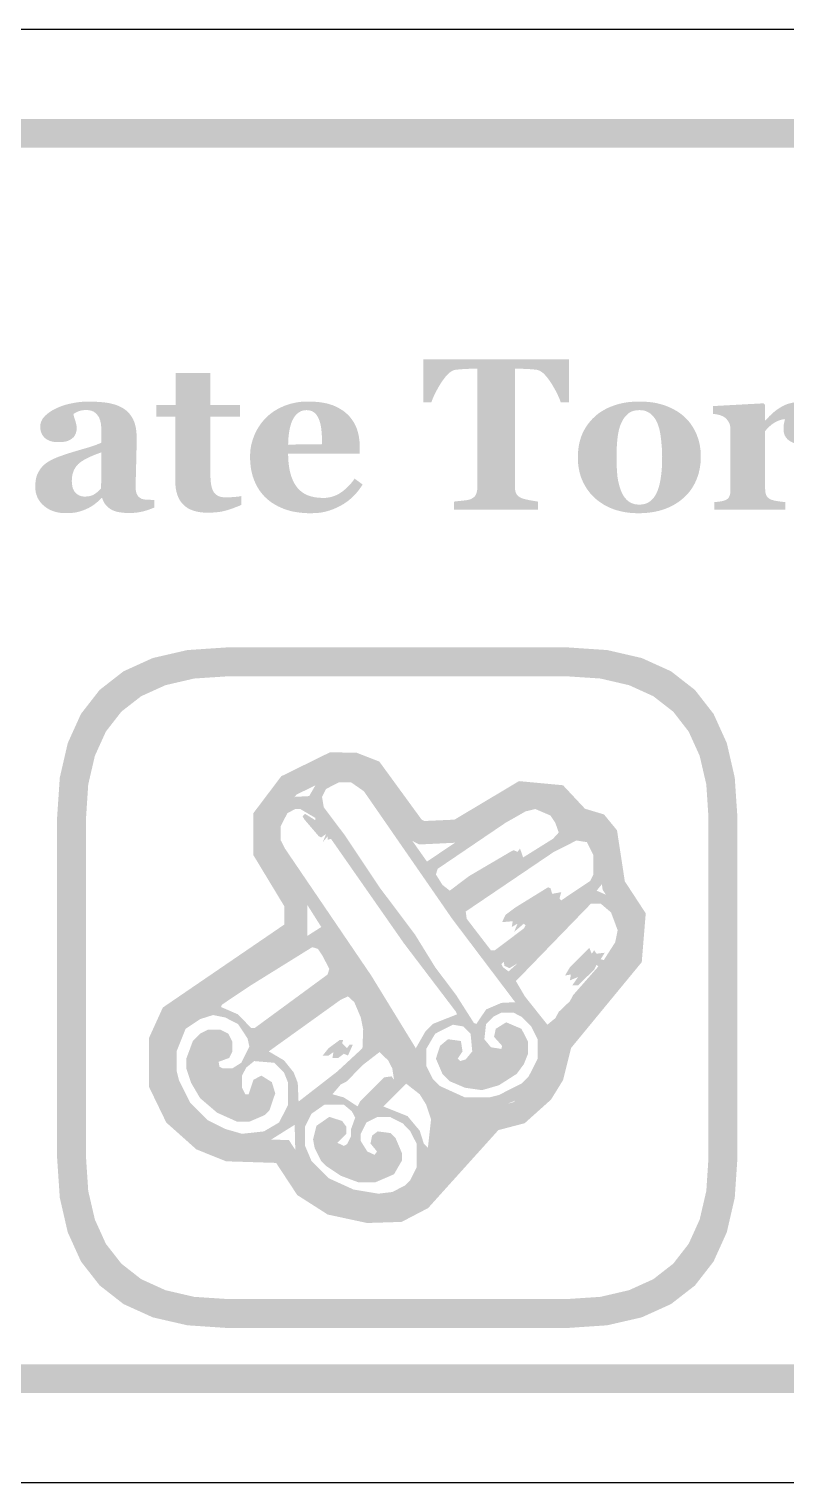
# Model space of a CAD drawing. Header units: millimetres. Extents: x 6 to 594, y 82 to 394.
# Drawn here: x 399.91 to 410.37, y 211.96 to 232.04 of the extents above; entities that cross this region are included whole.
import ezdxf

# ---------------------------------------------------------------- set-up
doc = ezdxf.new("R2010")
doc.units = ezdxf.units.MM
doc.layers.add('CUT', color=1, linetype='Continuous')
doc.layers.add('RASTER', color=7, linetype='Continuous')

msp = doc.modelspace()

# ---------------------------------------------------------------- hatches: boundary and pattern name
at = {"layer": 'RASTER'}
h = msp.add_hatch(color=7, dxfattribs=at)
h.paths.add_polyline_path([(363.8, 228.6), (363.834, 229.116), (363.938, 229.563), (364.109, 229.941), (364.35, 230.25), (364.659, 230.491), (365.038, 230.663), (365.484, 230.766), (366, 230.8), (423.2, 230.8), (423.716, 230.766), (424.163, 230.663), (424.541, 230.491), (424.85, 230.25), (425.091, 229.941), (425.263, 229.563), (425.366, 229.116), (425.4, 228.6), (425.4, 215.4), (425.366, 214.884), (425.263, 214.438), (425.091, 214.059), (424.85, 213.75), (424.541, 213.509), (424.163, 213.337), (423.716, 213.234), (423.2, 213.2), (366, 213.2), (365.484, 213.234), (365.038, 213.337), (364.659, 213.509), (364.35, 213.75), (364.109, 214.059), (363.938, 214.438), (363.834, 214.884), (363.8, 215.4)])
h.paths.add_polyline_path([(364.2, 228.6), (364.2, 215.4), (364.228, 214.978), (364.313, 214.613), (364.453, 214.303), (364.65, 214.05), (364.903, 213.853), (365.213, 213.712), (365.578, 213.628), (366, 213.6), (423.2, 213.6), (423.622, 213.628), (423.988, 213.712), (424.297, 213.853), (424.55, 214.05), (424.747, 214.303), (424.888, 214.613), (424.972, 214.978), (425, 215.4), (425, 228.6), (424.972, 229.022), (424.888, 229.388), (424.747, 229.697), (424.55, 229.95), (424.297, 230.147), (423.988, 230.288), (423.622, 230.372), (423.2, 230.4), (366, 230.4), (365.578, 230.372), (365.213, 230.288), (364.903, 230.147), (364.65, 229.95), (364.453, 229.697), (364.313, 229.388), (364.228, 229.022), (364.2, 228.6)])
for points in [[(407.372, 226.884), (407.259, 226.884), (407.247, 226.918), (407.233, 226.952), (407.217, 226.987), (407.2, 227.022), (407.181, 227.058), (407.16, 227.095), (407.138, 227.132), (407.113, 227.17), (407.089, 227.205), (407.064, 227.237), (407.04, 227.264), (407.017, 227.287), (406.994, 227.305), (406.972, 227.319), (406.95, 227.328), (406.928, 227.334), (406.916, 227.335), (406.903, 227.336), (406.89, 227.338), (406.876, 227.339), (406.861, 227.34), (406.845, 227.342), (406.829, 227.343), (406.812, 227.344), (406.795, 227.345), (406.779, 227.346), (406.763, 227.347), (406.748, 227.347), (406.734, 227.348), (406.72, 227.348), (406.706, 227.348), (406.694, 227.348), (406.625, 227.348), (406.625, 225.718), (406.625, 225.705), (406.626, 225.692), (406.628, 225.68), (406.63, 225.668), (406.632, 225.657), (406.636, 225.646), (406.639, 225.635), (406.644, 225.625), (406.649, 225.615), (406.656, 225.606), (406.663, 225.597), (406.672, 225.589), (406.682, 225.581), (406.693, 225.574), (406.705, 225.567), (406.719, 225.561), (406.728, 225.558), (406.738, 225.554), (406.749, 225.551), (406.762, 225.548), (406.775, 225.544), (406.79, 225.541), (406.806, 225.538), (406.823, 225.534), (406.841, 225.531), (406.858, 225.528), (406.874, 225.525), (406.889, 225.522), (406.904, 225.52), (406.918, 225.518), (406.931, 225.516), (406.944, 225.514), (406.944, 225.4), (405.786, 225.4), (405.786, 225.514), (405.797, 225.515), (405.809, 225.517), (405.822, 225.518), (405.837, 225.52), (405.852, 225.521), (405.869, 225.523), (405.886, 225.525), (405.905, 225.527), (405.923, 225.529), (405.94, 225.531), (405.956, 225.533), (405.97, 225.536), (405.982, 225.538), (405.993, 225.541), (406.002, 225.544), (406.01, 225.546), (406.023, 225.553), (406.036, 225.559), (406.047, 225.566), (406.057, 225.574), (406.066, 225.582), (406.074, 225.591), (406.08, 225.6), (406.086, 225.609), (406.09, 225.62), (406.094, 225.63), (406.097, 225.641), (406.1, 225.653), (406.102, 225.665), (406.104, 225.677), (406.105, 225.69), (406.105, 225.703), (406.105, 227.348), (406.036, 227.348), (406.023, 227.348), (406.01, 227.348), (405.996, 227.348), (405.981, 227.347), (405.966, 227.347), (405.951, 227.346), (405.934, 227.345), (405.917, 227.344), (405.901, 227.343), (405.884, 227.342), (405.869, 227.34), (405.854, 227.339), (405.84, 227.338), (405.826, 227.336), (405.814, 227.335), (405.802, 227.334), (405.78, 227.328), (405.758, 227.319), (405.736, 227.305), (405.713, 227.287), (405.689, 227.264), (405.666, 227.237), (405.641, 227.205), (405.616, 227.17), (405.592, 227.132), (405.57, 227.095), (405.549, 227.058), (405.53, 227.022), (405.512, 226.987), (405.497, 226.952), (405.483, 226.918), (405.471, 226.884), (405.358, 226.884), (405.358, 227.479), (407.372, 227.479)], [(402.844, 225.467), (402.82, 225.457), (402.796, 225.447), (402.772, 225.438), (402.747, 225.428), (402.722, 225.419), (402.696, 225.41), (402.67, 225.402), (402.643, 225.393), (402.616, 225.386), (402.587, 225.379), (402.557, 225.373), (402.525, 225.369), (402.491, 225.365), (402.457, 225.363), (402.42, 225.361), (402.383, 225.36), (402.327, 225.362), (402.276, 225.367), (402.228, 225.376), (402.184, 225.388), (402.143, 225.404), (402.106, 225.423), (402.073, 225.446), (402.044, 225.472), (402.018, 225.501), (401.995, 225.533), (401.976, 225.569), (401.961, 225.607), (401.949, 225.648), (401.94, 225.692), (401.935, 225.74), (401.933, 225.79), (401.933, 226.689), (401.669, 226.689), (401.669, 226.847), (401.939, 226.847), (401.939, 227.291), (402.415, 227.291), (402.415, 226.847), (402.825, 226.847), (402.825, 226.689), (402.418, 226.689), (402.418, 225.886), (402.419, 225.845), (402.421, 225.807), (402.425, 225.772), (402.43, 225.74), (402.436, 225.711), (402.445, 225.685), (402.454, 225.663), (402.465, 225.643), (402.479, 225.626), (402.494, 225.612), (402.512, 225.599), (402.532, 225.589), (402.554, 225.581), (402.579, 225.576), (402.607, 225.573), (402.636, 225.571), (402.647, 225.571), (402.658, 225.572), (402.67, 225.572), (402.683, 225.573), (402.698, 225.574), (402.713, 225.575), (402.729, 225.576), (402.746, 225.577), (402.763, 225.579), (402.778, 225.58), (402.793, 225.582), (402.806, 225.583), (402.817, 225.585), (402.828, 225.587), (402.837, 225.589), (402.844, 225.59)], [(410.842, 226.585), (410.841, 226.558), (410.838, 226.531), (410.833, 226.505), (410.825, 226.481), (410.815, 226.456), (410.803, 226.433), (410.789, 226.411), (410.773, 226.39), (410.755, 226.37), (410.736, 226.353), (410.716, 226.338), (410.694, 226.326), (410.67, 226.317), (410.645, 226.311), (410.619, 226.307), (410.592, 226.305), (410.565, 226.306), (410.54, 226.309), (410.516, 226.313), (410.493, 226.319), (410.471, 226.326), (410.45, 226.336), (410.43, 226.347), (410.411, 226.359), (410.393, 226.374), (410.378, 226.39), (410.366, 226.407), (410.355, 226.426), (410.347, 226.447), (410.341, 226.47), (410.338, 226.494), (410.337, 226.519), (410.337, 226.532), (410.337, 226.543), (410.338, 226.554), (410.339, 226.565), (410.34, 226.574), (410.341, 226.583), (410.342, 226.591), (410.344, 226.599), (410.346, 226.606), (410.348, 226.613), (410.349, 226.62), (410.351, 226.627), (410.353, 226.633), (410.354, 226.64), (410.356, 226.646), (410.357, 226.652), (410.34, 226.651), (410.323, 226.648), (410.306, 226.644), (410.288, 226.639), (410.27, 226.633), (410.252, 226.625), (410.234, 226.616), (410.215, 226.606), (410.197, 226.594), (410.179, 226.582), (410.162, 226.568), (410.145, 226.554), (410.129, 226.539), (410.113, 226.523), (410.098, 226.506), (410.083, 226.488), (410.083, 225.684), (410.084, 225.672), (410.084, 225.66), (410.086, 225.648), (410.087, 225.637), (410.09, 225.627), (410.092, 225.617), (410.096, 225.608), (410.1, 225.599), (410.104, 225.591), (410.109, 225.583), (410.115, 225.576), (410.121, 225.569), (410.128, 225.563), (410.136, 225.557), (410.145, 225.551), (410.154, 225.546), (410.162, 225.543), (410.172, 225.539), (410.184, 225.535), (410.196, 225.532), (410.21, 225.528), (410.225, 225.525), (410.241, 225.522), (410.258, 225.519), (410.276, 225.517), (410.292, 225.514), (410.307, 225.512), (410.321, 225.511), (410.333, 225.509), (410.345, 225.508), (410.354, 225.507), (410.363, 225.507), (410.363, 225.4), (409.383, 225.4), (409.383, 225.507), (409.392, 225.508), (409.402, 225.509), (409.411, 225.509), (409.42, 225.51), (409.429, 225.511), (409.439, 225.513), (409.448, 225.514), (409.457, 225.515), (409.466, 225.516), (409.475, 225.518), (409.484, 225.519), (409.492, 225.521), (409.5, 225.523), (409.507, 225.525), (409.514, 225.527), (409.521, 225.529), (409.532, 225.533), (409.543, 225.538), (409.552, 225.543), (409.56, 225.549), (409.568, 225.556), (409.575, 225.563), (409.58, 225.571), (409.585, 225.579), (409.589, 225.587), (409.593, 225.597), (409.596, 225.607), (409.599, 225.618), (409.6, 225.629), (409.602, 225.641), (409.603, 225.653), (409.603, 225.667), (409.603, 226.519), (409.603, 226.532), (409.601, 226.545), (409.599, 226.557), (409.597, 226.569), (409.593, 226.581), (409.589, 226.592), (409.584, 226.603), (409.578, 226.614), (409.572, 226.624), (409.565, 226.633), (409.558, 226.643), (409.551, 226.651), (409.543, 226.659), (409.535, 226.667), (409.527, 226.674), (409.518, 226.68), (409.511, 226.685), (409.504, 226.689), (409.496, 226.693), (409.488, 226.696), (409.48, 226.7), (409.471, 226.703), (409.461, 226.707), (409.451, 226.71), (409.441, 226.712), (409.431, 226.715), (409.42, 226.717), (409.409, 226.719), (409.398, 226.721), (409.386, 226.723), (409.375, 226.724), (409.363, 226.726), (409.363, 226.833), (410.061, 226.871), (410.083, 226.849), (410.083, 226.636), (410.089, 226.636), (410.115, 226.665), (410.141, 226.692), (410.167, 226.717), (410.193, 226.741), (410.22, 226.763), (410.248, 226.784), (410.276, 226.803), (410.304, 226.82), (410.332, 226.836), (410.361, 226.849), (410.39, 226.861), (410.42, 226.87), (410.449, 226.877), (410.48, 226.883), (410.51, 226.886), (410.54, 226.887), (410.574, 226.886), (410.605, 226.882), (410.635, 226.875), (410.663, 226.866), (410.69, 226.854), (410.715, 226.839), (410.738, 226.822), (410.759, 226.803), (410.779, 226.781), (410.796, 226.757), (410.81, 226.733), (410.821, 226.706), (410.831, 226.678), (410.837, 226.649), (410.841, 226.618), (410.842, 226.585)]]:
    msp.add_hatch(color=7, dxfattribs=at).paths.add_polyline_path(points)
h = msp.add_hatch(color=7, dxfattribs=at)
h.paths.add_polyline_path([(401.642, 225.431), (401.625, 225.424), (401.608, 225.417), (401.59, 225.411), (401.571, 225.404), (401.552, 225.398), (401.532, 225.391), (401.511, 225.385), (401.489, 225.379), (401.467, 225.374), (401.445, 225.369), (401.422, 225.365), (401.399, 225.362), (401.375, 225.359), (401.352, 225.358), (401.328, 225.356), (401.303, 225.356), (401.26, 225.357), (401.219, 225.359), (401.181, 225.364), (401.147, 225.369), (401.115, 225.377), (401.086, 225.386), (401.061, 225.397), (401.038, 225.41), (401.018, 225.424), (400.999, 225.439), (400.982, 225.456), (400.967, 225.475), (400.953, 225.494), (400.941, 225.516), (400.931, 225.538), (400.922, 225.563), (400.913, 225.563), (400.901, 225.55), (400.889, 225.539), (400.877, 225.527), (400.865, 225.516), (400.853, 225.506), (400.841, 225.496), (400.829, 225.487), (400.818, 225.478), (400.806, 225.469), (400.794, 225.461), (400.782, 225.453), (400.77, 225.445), (400.757, 225.438), (400.745, 225.431), (400.732, 225.424), (400.719, 225.418), (400.702, 225.41), (400.685, 225.403), (400.668, 225.396), (400.651, 225.39), (400.635, 225.384), (400.618, 225.379), (400.602, 225.374), (400.586, 225.37), (400.569, 225.366), (400.551, 225.363), (400.531, 225.361), (400.51, 225.358), (400.487, 225.357), (400.462, 225.356), (400.436, 225.355), (400.408, 225.355), (400.366, 225.356), (400.326, 225.361), (400.288, 225.369), (400.251, 225.38), (400.215, 225.394), (400.181, 225.411), (400.149, 225.431), (400.118, 225.455), (400.09, 225.481), (400.066, 225.509), (400.045, 225.539), (400.028, 225.572), (400.015, 225.606), (400.005, 225.642), (400, 225.68), (399.998, 225.721), (399.998, 225.744), (400, 225.767), (400.002, 225.788), (400.005, 225.809), (400.008, 225.829), (400.013, 225.848), (400.018, 225.866), (400.024, 225.883), (400.031, 225.899), (400.039, 225.915), (400.047, 225.93), (400.056, 225.945), (400.066, 225.96), (400.076, 225.974), (400.087, 225.988), (400.099, 226.001), (400.11, 226.012), (400.122, 226.023), (400.134, 226.033), (400.146, 226.043), (400.159, 226.053), (400.173, 226.062), (400.187, 226.07), (400.201, 226.078), (400.215, 226.086), (400.23, 226.093), (400.246, 226.101), (400.261, 226.108), (400.277, 226.115), (400.294, 226.122), (400.31, 226.129), (400.328, 226.135), (400.361, 226.147), (400.397, 226.16), (400.434, 226.172), (400.473, 226.185), (400.513, 226.197), (400.555, 226.21), (400.599, 226.223), (400.644, 226.236), (400.689, 226.249), (400.73, 226.261), (400.768, 226.273), (400.804, 226.285), (400.836, 226.296), (400.865, 226.308), (400.891, 226.318), (400.913, 226.329), (400.913, 226.469), (400.913, 226.479), (400.913, 226.489), (400.913, 226.5), (400.912, 226.512), (400.911, 226.524), (400.91, 226.537), (400.909, 226.551), (400.908, 226.566), (400.906, 226.581), (400.904, 226.595), (400.901, 226.608), (400.898, 226.621), (400.895, 226.634), (400.891, 226.645), (400.887, 226.657), (400.883, 226.667), (400.877, 226.679), (400.871, 226.69), (400.864, 226.7), (400.856, 226.71), (400.848, 226.72), (400.839, 226.729), (400.829, 226.738), (400.818, 226.746), (400.807, 226.754), (400.795, 226.76), (400.781, 226.766), (400.767, 226.77), (400.752, 226.774), (400.737, 226.776), (400.72, 226.778), (400.703, 226.778), (400.687, 226.778), (400.672, 226.777), (400.657, 226.776), (400.643, 226.774), (400.63, 226.771), (400.618, 226.768), (400.606, 226.764), (400.595, 226.76), (400.584, 226.756), (400.574, 226.751), (400.565, 226.746), (400.556, 226.742), (400.547, 226.737), (400.54, 226.732), (400.532, 226.728), (400.525, 226.723), (400.527, 226.715), (400.528, 226.706), (400.531, 226.696), (400.534, 226.686), (400.537, 226.674), (400.541, 226.662), (400.545, 226.648), (400.55, 226.633), (400.555, 226.618), (400.559, 226.604), (400.563, 226.589), (400.566, 226.574), (400.568, 226.56), (400.569, 226.546), (400.57, 226.532), (400.571, 226.518), (400.57, 226.511), (400.57, 226.504), (400.569, 226.497), (400.567, 226.49), (400.566, 226.482), (400.563, 226.473), (400.561, 226.465), (400.558, 226.455), (400.554, 226.446), (400.55, 226.438), (400.546, 226.43), (400.541, 226.422), (400.536, 226.415), (400.531, 226.408), (400.525, 226.402), (400.519, 226.396), (400.511, 226.389), (400.502, 226.382), (400.493, 226.376), (400.484, 226.37), (400.474, 226.365), (400.464, 226.36), (400.454, 226.355), (400.444, 226.351), (400.433, 226.347), (400.42, 226.344), (400.406, 226.341), (400.391, 226.339), (400.374, 226.337), (400.356, 226.336), (400.337, 226.335), (400.316, 226.335), (400.286, 226.335), (400.258, 226.338), (400.232, 226.343), (400.208, 226.349), (400.185, 226.358), (400.165, 226.368), (400.146, 226.38), (400.13, 226.394), (400.115, 226.409), (400.102, 226.426), (400.091, 226.443), (400.083, 226.462), (400.076, 226.482), (400.071, 226.503), (400.068, 226.525), (400.067, 226.548), (400.068, 226.569), (400.071, 226.588), (400.076, 226.608), (400.083, 226.626), (400.092, 226.644), (400.103, 226.662), (400.117, 226.679), (400.132, 226.696), (400.149, 226.712), (400.166, 226.727), (400.185, 226.741), (400.204, 226.755), (400.225, 226.768), (400.246, 226.781), (400.268, 226.792), (400.291, 226.803), (400.314, 226.814), (400.339, 226.824), (400.364, 226.833), (400.39, 226.842), (400.417, 226.851), (400.445, 226.858), (400.474, 226.865), (400.503, 226.871), (400.533, 226.877), (400.562, 226.882), (400.591, 226.886), (400.619, 226.89), (400.647, 226.892), (400.674, 226.894), (400.7, 226.895), (400.726, 226.896), (400.761, 226.895), (400.796, 226.895), (400.829, 226.893), (400.862, 226.891), (400.894, 226.889), (400.926, 226.886), (400.957, 226.883), (400.987, 226.879), (401.016, 226.874), (401.045, 226.868), (401.072, 226.861), (401.1, 226.853), (401.126, 226.844), (401.152, 226.833), (401.176, 226.822), (401.201, 226.809), (401.223, 226.796), (401.244, 226.781), (401.263, 226.764), (401.282, 226.746), (401.3, 226.727), (401.316, 226.706), (401.331, 226.684), (401.345, 226.66), (401.357, 226.635), (401.368, 226.608), (401.377, 226.579), (401.385, 226.548), (401.391, 226.516), (401.395, 226.481), (401.398, 226.445), (401.398, 226.406), (401.398, 226.364), (401.398, 226.32), (401.397, 226.274), (401.397, 226.225), (401.396, 226.175), (401.395, 226.123), (401.393, 226.07), (401.392, 226.014), (401.39, 225.959), (401.389, 225.91), (401.388, 225.865), (401.387, 225.826), (401.386, 225.791), (401.386, 225.761), (401.385, 225.735), (401.385, 225.715), (401.385, 225.699), (401.386, 225.684), (401.388, 225.669), (401.39, 225.656), (401.393, 225.643), (401.396, 225.632), (401.4, 225.621), (401.405, 225.611), (401.41, 225.602), (401.416, 225.593), (401.423, 225.585), (401.43, 225.578), (401.438, 225.571), (401.447, 225.565), (401.456, 225.559), (401.466, 225.554), (401.472, 225.551), (401.48, 225.549), (401.488, 225.546), (401.498, 225.544), (401.508, 225.543), (401.519, 225.542), (401.531, 225.541), (401.544, 225.54), (401.557, 225.539), (401.57, 225.539), (401.583, 225.539), (401.595, 225.538), (401.607, 225.538), (401.619, 225.538), (401.63, 225.538), (401.642, 225.538)])
h.paths.add_polyline_path([(400.913, 226.194), (400.893, 226.187), (400.873, 226.18), (400.852, 226.172), (400.832, 226.164), (400.812, 226.156), (400.791, 226.148), (400.771, 226.139), (400.751, 226.13), (400.731, 226.121), (400.712, 226.112), (400.695, 226.103), (400.678, 226.093), (400.662, 226.084), (400.647, 226.074), (400.632, 226.065), (400.619, 226.055), (400.606, 226.044), (400.593, 226.033), (400.582, 226.021), (400.571, 226.008), (400.56, 225.995), (400.551, 225.98), (400.542, 225.966), (400.534, 225.95), (400.527, 225.934), (400.521, 225.917), (400.515, 225.899), (400.511, 225.881), (400.508, 225.862), (400.505, 225.842), (400.504, 225.821), (400.503, 225.8), (400.504, 225.772), (400.507, 225.747), (400.511, 225.723), (400.516, 225.701), (400.524, 225.682), (400.533, 225.664), (400.543, 225.648), (400.555, 225.634), (400.569, 225.622), (400.583, 225.612), (400.598, 225.603), (400.613, 225.596), (400.63, 225.59), (400.647, 225.586), (400.665, 225.584), (400.683, 225.583), (400.703, 225.584), (400.722, 225.585), (400.74, 225.588), (400.757, 225.591), (400.773, 225.596), (400.788, 225.602), (400.803, 225.608), (400.816, 225.616), (400.829, 225.625), (400.841, 225.634), (400.853, 225.643), (400.865, 225.653), (400.876, 225.663), (400.887, 225.674), (400.898, 225.686), (400.908, 225.697)])
h = msp.add_hatch(color=7, dxfattribs=at)
h.paths.add_polyline_path([(404.521, 225.75), (404.508, 225.729), (404.494, 225.709), (404.48, 225.689), (404.465, 225.669), (404.449, 225.649), (404.433, 225.63), (404.415, 225.611), (404.398, 225.593), (404.379, 225.574), (404.36, 225.557), (404.34, 225.54), (404.32, 225.524), (404.299, 225.508), (404.278, 225.494), (404.256, 225.479), (404.233, 225.466), (404.208, 225.452), (404.184, 225.44), (404.159, 225.428), (404.134, 225.417), (404.109, 225.407), (404.084, 225.398), (404.059, 225.389), (404.034, 225.382), (404.009, 225.375), (403.982, 225.369), (403.955, 225.364), (403.926, 225.36), (403.897, 225.357), (403.867, 225.355), (403.836, 225.354), (403.804, 225.353), (403.75, 225.354), (403.699, 225.357), (403.649, 225.362), (403.602, 225.369), (403.556, 225.377), (403.512, 225.388), (403.47, 225.4), (403.429, 225.415), (403.391, 225.431), (403.354, 225.448), (403.319, 225.467), (403.286, 225.487), (403.254, 225.508), (403.224, 225.531), (403.196, 225.555), (403.169, 225.58), (403.145, 225.607), (403.121, 225.635), (403.1, 225.663), (403.08, 225.694), (403.061, 225.725), (403.045, 225.757), (403.03, 225.791), (403.016, 225.826), (403.004, 225.861), (402.994, 225.898), (402.985, 225.935), (402.978, 225.973), (402.973, 226.012), (402.969, 226.051), (402.967, 226.091), (402.966, 226.132), (402.967, 226.17), (402.969, 226.206), (402.973, 226.243), (402.979, 226.279), (402.987, 226.314), (402.997, 226.35), (403.008, 226.384), (403.021, 226.419), (403.035, 226.453), (403.051, 226.485), (403.068, 226.517), (403.087, 226.548), (403.107, 226.578), (403.129, 226.607), (403.152, 226.635), (403.177, 226.663), (403.202, 226.688), (403.23, 226.712), (403.259, 226.735), (403.289, 226.757), (403.321, 226.777), (403.355, 226.796), (403.391, 226.814), (403.428, 226.831), (403.466, 226.846), (403.506, 226.859), (403.547, 226.87), (403.588, 226.879), (403.631, 226.887), (403.675, 226.892), (403.721, 226.895), (403.767, 226.896), (403.817, 226.895), (403.865, 226.892), (403.911, 226.889), (403.954, 226.883), (403.995, 226.876), (404.033, 226.868), (404.07, 226.857), (404.104, 226.846), (404.136, 226.833), (404.167, 226.819), (404.196, 226.803), (404.224, 226.786), (404.251, 226.769), (404.276, 226.75), (404.3, 226.729), (404.322, 226.708), (404.342, 226.687), (404.361, 226.664), (404.378, 226.641), (404.394, 226.617), (404.409, 226.592), (404.422, 226.566), (404.434, 226.539), (404.444, 226.511), (404.453, 226.483), (404.46, 226.454), (404.467, 226.424), (404.472, 226.395), (404.476, 226.365), (404.479, 226.335), (404.481, 226.304), (404.482, 226.273), (404.482, 226.178), (403.492, 226.178), (403.493, 226.105), (403.499, 226.037), (403.508, 225.973), (403.521, 225.913), (403.537, 225.859), (403.557, 225.808), (403.58, 225.762), (403.607, 225.721), (403.638, 225.684), (403.674, 225.652), (403.713, 225.625), (403.757, 225.603), (403.805, 225.586), (403.858, 225.574), (403.914, 225.567), (403.975, 225.564), (404.009, 225.565), (404.042, 225.569), (404.074, 225.575), (404.106, 225.583), (404.136, 225.594), (404.166, 225.606), (404.195, 225.622), (404.223, 225.64), (404.25, 225.659), (404.275, 225.68), (404.3, 225.702), (404.324, 225.725), (404.347, 225.75), (404.369, 225.775), (404.39, 225.802), (404.41, 225.831)])
h.paths.add_polyline_path([(403.962, 226.307), (403.962, 226.329), (403.961, 226.351), (403.961, 226.373), (403.96, 226.396), (403.958, 226.418), (403.957, 226.441), (403.955, 226.464), (403.953, 226.487), (403.951, 226.509), (403.948, 226.531), (403.945, 226.551), (403.941, 226.571), (403.937, 226.589), (403.932, 226.606), (403.928, 226.623), (403.922, 226.638), (403.916, 226.654), (403.909, 226.67), (403.901, 226.685), (403.893, 226.698), (403.884, 226.711), (403.875, 226.722), (403.865, 226.732), (403.854, 226.742), (403.843, 226.75), (403.831, 226.757), (403.819, 226.763), (403.805, 226.768), (403.791, 226.772), (403.777, 226.775), (403.761, 226.776), (403.745, 226.777), (403.718, 226.775), (403.691, 226.77), (403.667, 226.761), (403.644, 226.748), (403.622, 226.732), (403.601, 226.713), (403.582, 226.689), (403.565, 226.663), (403.549, 226.632), (403.535, 226.597), (403.523, 226.558), (403.513, 226.515), (403.505, 226.468), (403.498, 226.416), (403.494, 226.361), (403.492, 226.301)])
h = msp.add_hatch(color=7, dxfattribs=at)
h.paths.add_polyline_path([(408.972, 226.68), (408.998, 226.654), (409.023, 226.627), (409.046, 226.599), (409.067, 226.569), (409.087, 226.538), (409.105, 226.506), (409.122, 226.473), (409.137, 226.439), (409.15, 226.403), (409.162, 226.367), (409.172, 226.33), (409.18, 226.292), (409.186, 226.254), (409.191, 226.214), (409.193, 226.175), (409.194, 226.134), (409.193, 226.094), (409.191, 226.054), (409.186, 226.015), (409.18, 225.976), (409.172, 225.938), (409.163, 225.9), (409.151, 225.863), (409.138, 225.827), (409.123, 225.792), (409.106, 225.757), (409.088, 225.725), (409.068, 225.693), (409.047, 225.663), (409.024, 225.634), (408.999, 225.606), (408.973, 225.58), (408.943, 225.554), (408.912, 225.528), (408.88, 225.505), (408.846, 225.483), (408.811, 225.463), (408.774, 225.444), (408.736, 225.427), (408.697, 225.412), (408.656, 225.398), (408.614, 225.386), (408.57, 225.376), (408.525, 225.368), (408.478, 225.361), (408.43, 225.357), (408.381, 225.354), (408.33, 225.353), (408.286, 225.354), (408.242, 225.356), (408.2, 225.36), (408.158, 225.366), (408.118, 225.373), (408.078, 225.382), (408.039, 225.392), (408.001, 225.404), (407.964, 225.418), (407.928, 225.433), (407.893, 225.45), (407.86, 225.468), (407.827, 225.489), (407.795, 225.51), (407.765, 225.533), (407.735, 225.558), (407.708, 225.583), (407.683, 225.61), (407.658, 225.638), (407.636, 225.668), (407.614, 225.699), (407.595, 225.731), (407.576, 225.765), (407.559, 225.801), (407.544, 225.837), (407.531, 225.875), (407.52, 225.914), (407.511, 225.954), (407.504, 225.994), (407.499, 226.036), (407.496, 226.079), (407.495, 226.124), (407.496, 226.167), (407.499, 226.209), (407.503, 226.25), (407.509, 226.29), (407.517, 226.328), (407.527, 226.365), (407.538, 226.402), (407.551, 226.436), (407.566, 226.47), (407.583, 226.503), (407.602, 226.535), (407.622, 226.566), (407.644, 226.596), (407.668, 226.625), (407.693, 226.653), (407.721, 226.68), (407.748, 226.705), (407.778, 226.729), (407.809, 226.751), (407.842, 226.771), (407.876, 226.79), (407.912, 226.808), (407.949, 226.824), (407.988, 226.839), (408.028, 226.852), (408.07, 226.864), (408.112, 226.874), (408.156, 226.882), (408.201, 226.888), (408.247, 226.892), (408.295, 226.895), (408.343, 226.896), (408.394, 226.895), (408.443, 226.892), (408.49, 226.888), (408.536, 226.882), (408.58, 226.874), (408.623, 226.864), (408.664, 226.852), (408.704, 226.839), (408.743, 226.824), (408.779, 226.808), (408.815, 226.79), (408.849, 226.771), (408.882, 226.751), (408.913, 226.729), (408.943, 226.705), (408.972, 226.68)])
h.paths.add_polyline_path([(408.597, 225.665), (408.604, 225.686), (408.612, 225.708), (408.618, 225.732), (408.625, 225.756), (408.63, 225.781), (408.635, 225.808), (408.64, 225.836), (408.644, 225.864), (408.648, 225.894), (408.651, 225.925), (408.654, 225.958), (408.656, 225.991), (408.657, 226.026), (408.659, 226.062), (408.659, 226.099), (408.66, 226.137), (408.659, 226.163), (408.659, 226.19), (408.658, 226.218), (408.656, 226.247), (408.654, 226.276), (408.651, 226.307), (408.648, 226.339), (408.645, 226.371), (408.641, 226.403), (408.637, 226.434), (408.632, 226.462), (408.627, 226.489), (408.621, 226.514), (408.615, 226.538), (408.608, 226.559), (408.601, 226.579), (408.592, 226.602), (408.582, 226.623), (408.571, 226.643), (408.559, 226.662), (408.546, 226.679), (408.533, 226.695), (408.519, 226.71), (408.504, 226.724), (408.487, 226.737), (408.47, 226.747), (408.452, 226.756), (408.433, 226.764), (408.413, 226.77), (408.392, 226.774), (408.369, 226.776), (408.346, 226.777), (408.321, 226.776), (408.297, 226.773), (408.274, 226.769), (408.253, 226.763), (408.232, 226.755), (408.214, 226.745), (408.196, 226.733), (408.18, 226.72), (408.165, 226.705), (408.15, 226.689), (408.137, 226.672), (408.125, 226.654), (408.113, 226.635), (408.103, 226.615), (408.093, 226.594), (408.084, 226.572), (408.076, 226.551), (408.07, 226.528), (408.063, 226.505), (408.058, 226.481), (408.053, 226.456), (408.048, 226.431), (408.045, 226.404), (408.041, 226.376), (408.039, 226.348), (408.036, 226.32), (408.034, 226.291), (408.033, 226.262), (408.031, 226.233), (408.03, 226.203), (408.03, 226.173), (408.03, 226.143), (408.03, 226.104), (408.03, 226.066), (408.031, 226.031), (408.032, 225.997), (408.034, 225.965), (408.035, 225.934), (408.038, 225.905), (408.04, 225.878), (408.043, 225.852), (408.047, 225.826), (408.052, 225.8), (408.058, 225.773), (408.064, 225.747), (408.072, 225.721), (408.08, 225.694), (408.09, 225.668), (408.099, 225.646), (408.108, 225.625), (408.119, 225.605), (408.131, 225.587), (408.143, 225.569), (408.157, 225.553), (408.171, 225.538), (408.186, 225.525), (408.203, 225.512), (408.22, 225.501), (408.238, 225.492), (408.258, 225.485), (408.278, 225.479), (408.3, 225.475), (408.322, 225.473), (408.346, 225.472), (408.368, 225.473), (408.388, 225.475), (408.409, 225.479), (408.428, 225.484), (408.446, 225.491), (408.464, 225.499), (408.481, 225.509), (408.497, 225.521), (408.512, 225.534), (408.527, 225.548), (408.541, 225.564), (408.553, 225.581), (408.565, 225.6), (408.577, 225.62), (408.587, 225.642), (408.597, 225.665)])
h = msp.add_hatch(color=7, dxfattribs=at)
h.paths.add_polyline_path([(400.3, 221.15), (400.337, 221.701), (400.447, 222.178), (400.63, 222.582), (400.888, 222.913), (401.218, 223.17), (401.622, 223.353), (402.099, 223.463), (402.65, 223.5), (407.35, 223.5), (407.901, 223.463), (408.378, 223.353), (408.782, 223.17), (409.112, 222.913), (409.37, 222.582), (409.553, 222.178), (409.663, 221.701), (409.7, 221.15), (409.7, 216.45), (409.663, 215.899), (409.553, 215.422), (409.37, 215.018), (409.113, 214.687), (408.782, 214.43), (408.378, 214.247), (407.901, 214.137), (407.35, 214.1), (402.65, 214.1), (402.099, 214.137), (401.622, 214.247), (401.218, 214.43), (400.888, 214.688), (400.63, 215.018), (400.447, 215.422), (400.337, 215.899), (400.3, 216.45)])
h.paths.add_polyline_path([(400.7, 221.15), (400.7, 216.45), (400.73, 215.993), (400.822, 215.597), (400.974, 215.262), (401.188, 214.988), (401.462, 214.774), (401.797, 214.622), (402.193, 214.53), (402.65, 214.5), (407.35, 214.5), (407.807, 214.53), (408.203, 214.622), (408.538, 214.774), (408.813, 214.988), (409.026, 215.262), (409.178, 215.597), (409.27, 215.993), (409.3, 216.45), (409.3, 221.15), (409.27, 221.607), (409.178, 222.003), (409.026, 222.338), (408.813, 222.612), (408.538, 222.826), (408.203, 222.978), (407.807, 223.07), (407.35, 223.1), (402.65, 223.1), (402.193, 223.07), (401.797, 222.978), (401.462, 222.826), (401.188, 222.613), (400.974, 222.338), (400.822, 222.003), (400.73, 221.607), (400.7, 221.15)])
h = msp.add_hatch(color=7, dxfattribs=at)
h.paths.add_polyline_path([(404.072, 222.052), (404.441, 222.044), (404.752, 221.923), (405.336, 221.122), (405.375, 221.102), (405.791, 221.121), (406.682, 221.653), (407.29, 221.596), (407.593, 221.272), (407.856, 221.193), (408.036, 220.974), (408.144, 220.269), (408.433, 219.827), (408.378, 219.153), (407.401, 217.967), (407.29, 217.523), (407.124, 217.254), (406.76, 216.928), (406.397, 216.833), (405.426, 215.756), (405.06, 215.565), (404.582, 215.55), (404.039, 215.667), (403.618, 215.936), (403.326, 216.38), (402.635, 216.402), (402.224, 216.567), (401.808, 216.938), (401.571, 217.428), (401.571, 218.109), (401.761, 218.526), (403.439, 219.672), (403.439, 219.925), (403.01, 220.634), (403.01, 221.208), (403.397, 221.72)])
h.paths.add_polyline_path([(404.143, 221.73), (403.606, 221.466), (403.33, 221.101), (403.33, 220.724), (403.759, 220.014), (403.759, 219.503), (402.015, 218.312), (401.891, 218.039), (401.891, 217.502), (402.068, 217.135), (402.395, 216.843), (402.701, 216.72), (403.503, 216.695), (403.848, 216.169), (404.163, 215.968), (404.611, 215.871), (404.977, 215.883), (405.227, 216.013), (406.224, 217.119), (406.604, 217.218), (406.876, 217.462), (406.992, 217.648), (407.108, 218.115), (408.067, 219.279), (408.105, 219.743), (407.838, 220.152), (407.733, 220.839), (407.671, 220.915), (407.419, 220.99), (407.139, 221.289), (406.756, 221.325), (405.886, 220.806), (405.304, 220.778), (405.122, 220.872), (404.548, 221.658), (404.377, 221.725), (404.143, 221.73)])
h = msp.add_hatch(color=7, dxfattribs=at)
h.paths.add_polyline_path([(404.138, 221.794), (404.362, 221.804), (404.606, 221.68), (405.41, 220.542), (406.461, 221.245), (406.773, 221.402), (407.04, 221.402), (407.218, 221.312), (407.285, 221.245), (407.399, 221.024), (407.61, 221), (407.754, 220.91), (407.877, 220.666), (407.877, 220.364), (407.82, 220.22), (407.754, 220.14), (407.988, 220.039), (408.088, 219.939), (408.212, 219.628), (408.179, 219.393), (408.021, 219.115), (407.131, 218.064), (407.107, 217.82), (407.04, 217.619), (406.95, 217.475), (406.716, 217.274), (406.26, 217.093), (406.113, 216.906), (405.926, 216.725), (405.879, 216.638), (405.624, 216.39), (405.577, 216.303), (405.209, 215.935), (404.965, 215.811), (404.496, 215.811), (404.161, 215.911), (403.883, 216.069), (403.749, 216.203), (403.625, 216.414), (403.592, 216.514), (403.582, 216.906), (403.224, 216.681), (402.989, 216.615), (402.722, 216.648), (402.343, 216.805), (402.243, 216.872), (401.975, 217.174), (401.818, 217.518), (401.818, 217.686), (401.784, 217.753), (401.851, 218.121), (402.008, 218.399), (403.95, 219.638), (403.569, 220.24), (403.381, 220.488), (403.257, 220.733), (403.224, 220.967), (403.334, 221.258), (403.415, 221.345), (403.592, 221.436), (403.783, 221.446), (403.917, 221.68)])
h.paths.add_polyline_path([(404.195, 221.636), (404.017, 221.546), (403.96, 221.436), (403.984, 221.292), (404.272, 220.91), (404.754, 220.187), (405.243, 219.537), (405.524, 219.082), (405.812, 218.7), (406.059, 218.312), (406.093, 218.299), (406.227, 218.499), (406.438, 218.59), (406.629, 218.6), (405.758, 219.752), (404.539, 221.513), (404.362, 221.636)])
h.paths.add_polyline_path([(403.592, 221.268), (403.482, 221.211), (403.391, 221.034), (403.391, 220.833), (403.448, 220.722), (404.64, 218.968), (405.256, 217.964), (405.39, 218.198), (405.49, 218.299), (405.825, 218.432), (405.812, 218.466), (405.089, 219.417), (404.084, 220.856), (404.037, 220.843), (404.037, 220.89), (403.97, 220.81), (404.017, 220.923), (403.95, 220.876), (403.917, 220.89), (403.716, 221.124), (403.692, 221.168), (403.726, 221.201), (403.87, 221.111), (403.87, 221.144), (403.659, 221.268)])
h.paths.add_polyline_path([(406.906, 221.268), (406.773, 221.235), (406.495, 221.077), (405.557, 220.441), (405.534, 220.364), (405.624, 220.22), (405.725, 220.14), (405.992, 220.341), (406.562, 220.676), (406.605, 220.699), (406.662, 220.676), (406.696, 220.722), (406.739, 220.599), (407.151, 220.856), (407.231, 220.943), (407.184, 221.077), (407.117, 221.178)])
h.paths.add_polyline_path([(407.476, 220.833), (407.164, 220.676), (405.946, 219.852), (405.959, 219.752), (406.294, 219.316), (406.347, 219.316), (406.749, 219.618), (406.773, 219.661), (406.749, 219.685), (406.615, 219.571), (406.662, 219.685), (406.582, 219.638), (406.595, 219.718), (406.448, 219.705), (406.495, 219.805), (406.629, 219.906), (407.084, 220.187), (407.117, 220.173), (407.141, 220.096), (407.265, 220.12), (407.241, 220.029), (407.265, 220.006), (407.666, 220.274), (407.71, 220.364), (407.71, 220.632), (407.62, 220.81)])
h.paths.add_polyline_path([(407.677, 219.962), (406.639, 218.891), (406.763, 218.68), (407.074, 218.289), (407.184, 218.379), (407.231, 218.466), (407.385, 218.613), (407.432, 218.7), (407.777, 219.092), (407.754, 219.115), (407.72, 219.048), (407.499, 218.834), (407.419, 218.834), (407.499, 218.948), (407.385, 218.901), (407.399, 218.982), (407.318, 218.968), (407.385, 219.082), (407.653, 219.35), (407.687, 219.269), (407.72, 219.316), (407.754, 219.269), (407.867, 219.283), (407.81, 219.192), (407.854, 219.182), (408.011, 219.427), (408.045, 219.594), (407.954, 219.839), (407.81, 219.962)])
h.paths.add_polyline_path([(403.826, 219.36), (402.979, 218.834), (402.578, 218.566), (402.564, 218.533), (402.799, 218.432), (402.979, 218.245), (403.033, 218.245), (404.037, 218.982), (404.061, 219.059), (403.97, 219.236), (403.903, 219.336)])
h.paths.add_polyline_path([(406.471, 219.159), (406.438, 219.125), (406.461, 219.082), (406.538, 219.025), (406.662, 219.136), (406.548, 219.069), (406.481, 219.102)])
h.paths.add_polyline_path([(404.319, 218.68), (404.218, 218.633), (403.224, 217.92), (403.435, 217.796), (403.569, 217.629), (403.625, 217.485), (403.636, 217.227), (404.171, 217.642), (404.519, 217.964), (404.529, 218.222), (404.496, 218.389), (404.406, 218.6)])
h.paths.add_polyline_path([(406.438, 218.456), (406.327, 218.399), (406.227, 218.299), (406.203, 218.088), (406.294, 217.977), (406.438, 217.954), (406.448, 217.997), (406.337, 218.121), (406.361, 218.232), (406.505, 218.322), (406.716, 218.232), (406.806, 218.054), (406.806, 217.887), (406.749, 217.743), (406.649, 217.609), (406.404, 217.452), (406.17, 217.385), (405.936, 217.418), (405.725, 217.508), (405.624, 217.609), (405.534, 217.82), (405.591, 217.997), (405.701, 218.088), (405.879, 218.064), (405.902, 217.92), (405.835, 217.82), (405.869, 217.786), (405.946, 217.81), (406.036, 217.92), (406.013, 218.165), (405.912, 218.265), (405.768, 218.289), (405.524, 218.165), (405.4, 217.954), (405.4, 217.719), (405.49, 217.542), (405.591, 217.441), (405.936, 217.284), (406.27, 217.284), (406.404, 217.318), (406.716, 217.475), (406.816, 217.575), (406.94, 217.82), (406.94, 218.088), (406.85, 218.265), (406.716, 218.399), (406.605, 218.456)])
h.paths.add_polyline_path([(402.454, 218.422), (402.276, 218.366), (402.075, 218.232), (401.951, 217.92), (401.951, 217.652), (401.985, 217.518), (402.142, 217.207), (402.377, 216.973), (402.621, 216.849), (402.855, 216.782), (403.157, 216.815), (403.368, 216.939), (403.492, 217.184), (403.492, 217.485), (403.435, 217.629), (403.301, 217.763), (403.023, 217.786), (402.912, 217.696), (402.855, 217.585), (402.855, 217.418), (402.899, 217.328), (402.946, 217.328), (403.013, 217.529), (403.123, 217.585), (403.267, 217.495), (403.314, 217.341), (403.234, 217.107), (403.167, 217.04), (402.956, 216.949), (402.788, 216.949), (402.511, 217.073), (402.276, 217.274), (402.152, 217.485), (402.085, 217.686), (402.085, 217.82), (402.176, 218.064), (402.276, 218.165), (402.387, 218.222), (402.554, 218.222), (402.665, 218.165), (402.722, 218.054), (402.722, 217.92), (402.678, 217.83), (402.531, 217.776), (402.544, 217.709), (402.588, 217.686), (402.722, 217.686), (402.845, 217.763), (402.956, 217.987), (402.932, 218.098), (402.799, 218.299), (402.621, 218.389)])
h.paths.add_polyline_path([(404.205, 218.078), (404.252, 218.078), (404.238, 218.031), (404.305, 217.964), (404.339, 218.011), (404.385, 218.011), (404.319, 217.863), (404.262, 217.887), (404.185, 217.83), (404.104, 217.83), (404.118, 217.91), (404.051, 217.863), (403.97, 217.863), (404.051, 217.964)])
h.paths.add_polyline_path([(404.754, 217.91), (404.519, 217.729), (404.305, 217.508), (404.218, 217.462), (404.104, 217.328), (404.262, 217.284), (404.452, 217.16), (404.486, 217.227), (404.821, 217.562), (404.921, 217.575), (404.955, 217.529), (404.931, 217.686), (404.874, 217.796)])
h.paths.add_polyline_path([(405.122, 217.475), (404.807, 217.16), (405.142, 217.026), (405.31, 216.825), (405.366, 216.648), (405.423, 216.591), (405.467, 216.983), (405.4, 217.184), (405.31, 217.328)])
h.paths.add_polyline_path([(403.994, 217.184), (403.816, 217.06), (403.726, 216.882), (403.726, 216.615), (403.816, 216.404), (404.051, 216.169), (404.396, 216.012), (404.74, 215.955), (404.931, 215.978), (405.109, 216.069), (405.176, 216.136), (405.266, 216.313), (405.266, 216.648), (405.176, 216.825), (405.075, 216.926), (404.898, 217.016), (404.73, 217.016), (404.573, 216.939), (404.496, 216.782), (404.496, 216.681), (404.586, 216.538), (404.687, 216.491), (404.72, 216.538), (404.63, 216.648), (404.653, 216.758), (404.73, 216.815), (404.908, 216.792), (404.975, 216.725), (405.065, 216.514), (405.065, 216.414), (404.955, 216.223), (404.697, 216.112), (404.462, 216.112), (404.218, 216.203), (404.017, 216.337), (403.95, 216.404), (403.86, 216.581), (403.836, 216.705), (403.883, 216.892), (404.061, 217.016), (404.238, 216.959), (404.295, 216.882), (404.295, 216.782), (404.171, 216.658), (404.262, 216.615), (404.305, 216.638), (404.362, 216.748), (404.362, 216.849), (404.419, 217.006), (404.372, 217.093), (404.262, 217.184)])

# ---------------------------------------------------------------- linework, layer by layer
at = {"layer": 'CUT'}
for points in [[(365.599, 232.04), (423.601, 232.04)], [(423.601, 211.96), (365.599, 211.96)]]:
    msp.add_lwpolyline(points, dxfattribs=at)

doc.saveas('drawing.dxf')
